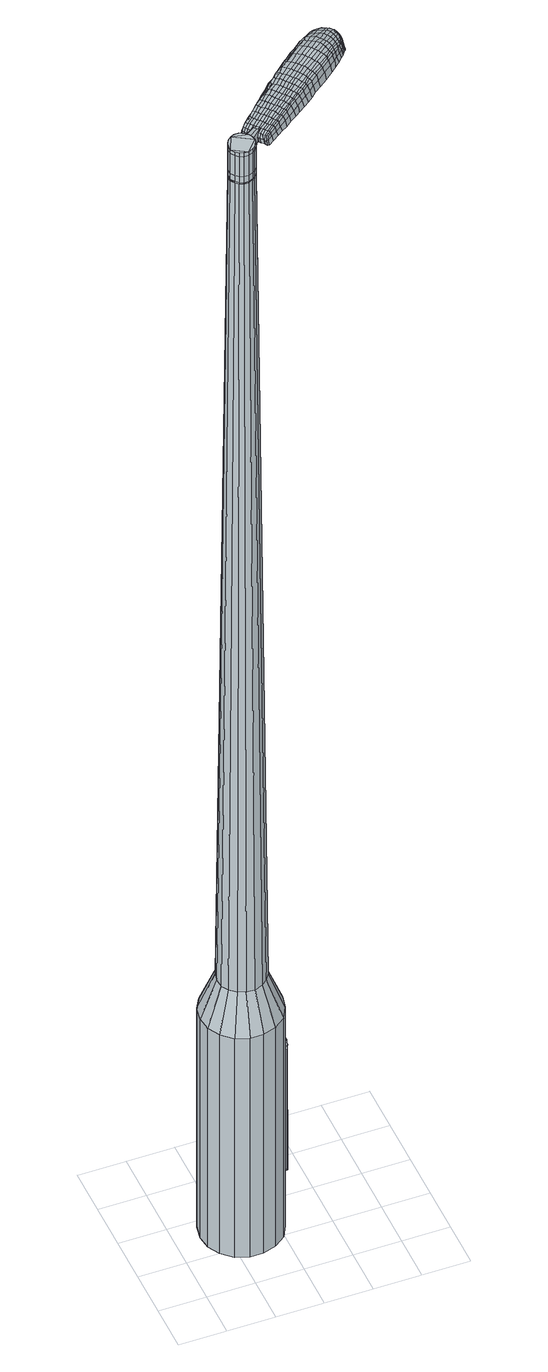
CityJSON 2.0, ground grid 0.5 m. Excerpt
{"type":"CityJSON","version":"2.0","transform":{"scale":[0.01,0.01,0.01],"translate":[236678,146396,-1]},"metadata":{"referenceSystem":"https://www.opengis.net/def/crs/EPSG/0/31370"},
"CityObjects":{
"object1":{"type":"GenericCityObject","attributes":{"cluster":543,"mean_distance_to_centroid":0.334,"new_centroid_x":236678.67,"new_centroid_y":146396.74,"mean_distance_to_camera":9.96,"H1":46.76,"H2":42.7,"Z_final":113.2,"cluster2":-1,"proj_x":236682.75,"proj_y":146401.87,"id_line":84725,"bearing_l":128.51,"distance":6.55,"orientation":"right","G_obj":38.51},"geometry":[{"type":"MultiSurface","lod":"2","boundaries":[[[0,1,2,3]],[[1,4,5,2]],[[4,6,7,5]],[[6,8,9,7]],[[8,10,11,9]],[[10,12,13,11]],[[12,14,15,13]],[[14,16,17,15]],[[16,18,19,17]],[[18,20,21,19]],[[20,22,23,21]],[[22,24,25,23]],[[24,26,27,25]],[[26,28,29,27]],[[28,30,31,29]],[[30,32,33,31]],[[32,34,35,33]],[[34,0,3,35]],[[36,37,38,39]],[[38,40,41,42]],[[41,43,42]],[[42,44,45,46]],[[45,47,46]],[[46,48,49,50]],[[49,51,50]],[[42,46,50,38]],[[50,52,39,38]],[[53,36,39]],[[2,5,7,35]],[[7,9,11,15]],[[11,13,15]],[[15,17,19,23]],[[19,21,23]],[[23,25,27,31]],[[27,29,31]],[[15,23,31,7]],[[31,33,35,7]],[[3,2,35]],[[1,0,54,55]],[[0,34,56,54]],[[34,32,57,56]],[[32,30,58,57]],[[30,28,59,58]],[[28,26,60,59]],[[26,24,61,60]],[[24,22,62,61]],[[22,20,63,62]],[[20,18,64,63]],[[18,16,65,64]],[[16,14,66,65]],[[14,12,67,66]],[[12,10,68,67]],[[10,8,69,68]],[[8,6,70,69]],[[6,4,71,70]],[[4,1,55,71]],[[55,54,72,73]],[[54,56,74,72]],[[56,57,75,74]],[[57,58,76,75]],[[58,59,77,76]],[[59,60,78,77]],[[60,61,79,78]],[[61,62,80,79]],[[62,63,81,80]],[[63,64,82,81]],[[64,65,83,82]],[[65,66,84,83]],[[66,67,85,84]],[[67,68,86,85]],[[68,69,87,86]],[[69,70,88,87]],[[70,71,89,88]],[[71,55,73,89]],[[90,91,92,93]],[[94,95,91,90]],[[96,97,95,94]],[[98,99,97,96]],[[77,100,99,98]],[[78,101,100,77]],[[79,102,101,78]],[[80,103,102,79]],[[104,105,103,80]],[[82,106,105,104]],[[83,107,106,82]],[[108,109,107,83]],[[110,111,109,108]],[[112,113,111,110]],[[114,115,113,112]],[[116,117,115,114]],[[118,119,117,116]],[[93,92,119,118]],[[120,121,122,123]],[[124,120,123,125]],[[126,124,125,127]],[[128,126,127,129]],[[130,128,129,131]],[[132,130,131,133]],[[134,132,133,135]],[[136,134,135,137]],[[138,136,137,139]],[[140,138,139,141]],[[142,140,141,143]],[[144,142,143,145]],[[146,144,145,147]],[[148,146,147,149]],[[150,148,149,151]],[[152,150,151,153]],[[73,72,90,93]],[[72,74,94,90]],[[74,75,96,94]],[[75,76,98,96]],[[76,77,98]],[[81,104,80]],[[81,82,104]],[[84,108,83]],[[84,85,110,108]],[[85,86,112,110]],[[86,87,114,112]],[[87,88,116,114]],[[88,89,118,116]],[[89,73,93,118]],[[154,155,92,91]],[[155,156,119,92]],[[156,157,117,119]],[[157,158,115,117]],[[158,159,113,115]],[[159,160,111,113]],[[160,161,109,111]],[[161,107,109]],[[162,105,106]],[[162,103,105]],[[163,99,100]],[[163,164,97,99]],[[164,165,95,97]],[[165,154,91,95]],[[39,52,152,166]],[[155,154,167,153]],[[53,39,166,121]],[[154,165,122,167]],[[36,53,121,120]],[[165,164,123,122]],[[37,36,120,124]],[[164,163,125,123]],[[38,37,124,126]],[[163,100,127,125]],[[40,38,126,128]],[[100,101,129,127]],[[41,40,128,130]],[[101,102,131,129]],[[43,41,130,132]],[[102,103,133,131]],[[42,43,132,134]],[[103,162,135,133]],[[44,42,134,136]],[[162,106,137,135]],[[45,44,136,138]],[[106,107,139,137]],[[47,45,138,140]],[[107,161,141,139]],[[46,47,140,142]],[[161,160,143,141]],[[48,46,142,144]],[[160,159,145,143]],[[49,48,144,146]],[[159,158,147,145]],[[51,49,146,148]],[[158,157,149,147]],[[50,51,148,150]],[[157,156,151,149]],[[52,50,150,152]],[[156,155,153,151]],[[152,153,168,169]],[[153,167,170,168]],[[167,122,171,170]],[[122,121,172,171]],[[121,166,173,172]],[[166,152,169,173]],[[174,175,176,177]],[[178,174,177,179]],[[174,178,180,181]],[[175,174,181,182]],[[183,184,185,186]],[[187,183,186,188]],[[183,187,189,190]],[[184,183,190,191]],[[192,193,194,195]],[[196,192,195,197]],[[192,196,198,199]],[[193,192,199,200]],[[201,202,203,204]],[[205,201,204,206]],[[201,205,207,208]],[[202,201,208,209]],[[210,211,212,213]],[[214,210,213,215]],[[210,214,216,217]],[[211,210,217,218]],[[219,220,221,222]],[[223,219,222,224]],[[219,223,225,226]],[[220,219,226,227]],[[228,229,230,231]],[[220,228,231,221]],[[228,220,227,232]],[[229,228,232,233]],[[234,235,236,237]],[[229,234,237,230]],[[234,229,233,238]],[[235,234,238,239]],[[240,178,179,241]],[[235,240,241,236]],[[240,235,239,242]],[[178,240,242,180]],[[243,244,245,246]],[[247,243,246,248]],[[243,247,249,250]],[[244,243,250,251]],[[252,253,254,255]],[[244,252,255,245]],[[252,244,251,256]],[[253,252,256,257]],[[258,259,260,261]],[[253,258,261,254]],[[258,253,257,262]],[[259,258,262,263]],[[264,265,266,267]],[[259,264,267,260]],[[264,259,263,268]],[[265,264,268,269]],[[270,175,182,271]],[[265,270,271,266]],[[270,265,269,272]],[[175,270,272,176]],[[273,274,275,276]],[[277,273,276,278]],[[273,277,279,280]],[[274,273,280,281]],[[282,283,284,285]],[[274,282,285,275]],[[282,274,281,286]],[[283,282,286,287]],[[288,289,290,291]],[[283,288,291,284]],[[288,283,287,292]],[[289,288,292,293]],[[294,187,188,295]],[[289,294,295,290]],[[294,289,293,296]],[[187,294,296,189]],[[297,298,299,300]],[[301,297,300,302]],[[297,301,303,304]],[[298,297,304,305]],[[306,307,308,309]],[[298,306,309,299]],[[306,298,305,310]],[[307,306,310,311]],[[312,313,314,315]],[[307,312,315,308]],[[312,307,311,316]],[[313,312,316,317]],[[318,319,320,321]],[[313,318,321,314]],[[318,313,317,322]],[[319,318,322,323]],[[324,184,191,325]],[[319,324,325,320]],[[324,319,323,326]],[[184,324,326,185]],[[327,213,212,328]],[[329,327,328,330]],[[327,329,331,332]],[[213,327,332,215]],[[333,329,330,334]],[[335,333,334,336]],[[333,335,337,338]],[[329,333,338,331]],[[339,335,336,340]],[[341,339,340,342]],[[339,341,343,344]],[[335,339,344,337]],[[345,341,342,346]],[[347,345,346,348]],[[345,347,349,350]],[[341,345,350,343]],[[351,347,348,352]],[[202,351,352,203]],[[351,202,209,353]],[[347,351,353,349]],[[354,355,200,199]],[[356,354,199,198]],[[354,356,357,358]],[[355,354,358,359]],[[360,361,359,358]],[[362,360,358,357]],[[360,362,363,364]],[[361,360,364,365]],[[366,367,365,364]],[[368,366,364,363]],[[366,368,369,370]],[[367,366,370,371]],[[372,373,371,370]],[[374,372,370,369]],[[372,374,207,205]],[[373,372,205,206]],[[375,376,377,378]],[[277,375,378,279]],[[375,277,278,379]],[[376,375,379,380]],[[381,196,197,382]],[[376,381,382,377]],[[381,376,380,383]],[[196,381,383,198]],[[384,385,386,387]],[[223,384,387,225]],[[384,223,224,388]],[[385,384,388,389]],[[390,391,392,393]],[[385,390,393,386]],[[390,385,389,394]],[[391,390,394,395]],[[396,193,200,397]],[[391,396,397,392]],[[396,391,395,398]],[[193,396,398,194]],[[399,400,401,402]],[[181,399,402,182]],[[399,181,180,403]],[[400,399,403,404]],[[405,406,407,408]],[[400,405,408,401]],[[405,400,404,409]],[[406,405,409,410]],[[411,204,203,412]],[[406,411,412,407]],[[411,406,410,413]],[[204,411,413,206]],[[414,415,416,417]],[[186,414,417,188]],[[414,186,185,418]],[[415,414,418,419]],[[420,208,207,421]],[[415,420,421,416]],[[420,415,419,422]],[[208,420,422,209]],[[423,424,425,426]],[[301,423,426,303]],[[423,301,302,427]],[[424,423,427,428]],[[429,214,215,430]],[[424,429,430,425]],[[429,424,428,431]],[[214,429,431,216]],[[432,433,434,435]],[[247,432,435,249]],[[432,247,248,436]],[[433,432,436,437]],[[438,439,440,441]],[[433,438,441,434]],[[438,433,437,442]],[[439,438,442,443]],[[444,211,218,445]],[[439,444,445,440]],[[444,439,443,446]],[[211,444,446,212]],[[447,448,437,436]],[[246,447,436,248]],[[447,246,245,449]],[[448,447,449,450]],[[451,452,443,442]],[[448,451,442,437]],[[451,448,450,453]],[[452,451,453,454]],[[455,328,212,446]],[[452,455,446,443]],[[455,452,454,456]],[[328,455,456,330]],[[457,458,459,460]],[[304,457,460,305]],[[457,304,303,426]],[[458,457,426,425]],[[461,332,331,462]],[[458,461,462,459]],[[461,458,425,430]],[[332,461,430,215]],[[463,464,450,449]],[[255,463,449,245]],[[463,255,254,465]],[[464,463,465,466]],[[467,468,454,453]],[[464,467,453,450]],[[467,464,466,469]],[[468,467,469,470]],[[471,334,330,456]],[[468,471,456,454]],[[471,468,470,472]],[[334,471,472,336]],[[473,474,475,476]],[[310,473,476,311]],[[473,310,305,460]],[[474,473,460,459]],[[477,338,337,478]],[[474,477,478,475]],[[477,474,459,462]],[[338,477,462,331]],[[479,480,466,465]],[[261,479,465,254]],[[479,261,260,481]],[[480,479,481,482]],[[483,484,470,469]],[[480,483,469,466]],[[483,480,482,485]],[[484,483,485,486]],[[487,340,336,472]],[[484,487,472,470]],[[487,484,486,488]],[[340,487,488,342]],[[489,490,491,492]],[[316,489,492,317]],[[489,316,311,476]],[[490,489,476,475]],[[493,344,343,494]],[[490,493,494,491]],[[493,490,475,478]],[[344,493,478,337]],[[495,496,482,481]],[[267,495,481,260]],[[495,267,266,497]],[[496,495,497,498]],[[499,500,486,485]],[[496,499,485,482]],[[499,496,498,501]],[[500,499,501,502]],[[503,346,342,488]],[[500,503,488,486]],[[503,500,502,504]],[[346,503,504,348]],[[505,506,507,508]],[[322,505,508,323]],[[505,322,317,492]],[[506,505,492,491]],[[509,350,349,510]],[[506,509,510,507]],[[509,506,491,494]],[[350,509,494,343]],[[511,512,498,497]],[[271,511,497,266]],[[511,271,182,402]],[[512,511,402,401]],[[513,514,502,501]],[[512,513,501,498]],[[513,512,401,408]],[[514,513,408,407]],[[515,352,348,504]],[[514,515,504,502]],[[515,514,407,412]],[[352,515,412,203]],[[516,517,419,418]],[[326,516,418,185]],[[516,326,323,508]],[[517,516,508,507]],[[518,353,209,422]],[[517,518,422,419]],[[518,517,507,510]],[[353,518,510,349]],[[519,520,380,379]],[[276,519,379,278]],[[519,276,275,521]],[[520,519,521,522]],[[523,356,198,383]],[[520,523,383,380]],[[523,520,522,524]],[[356,523,524,357]],[[525,526,527,528]],[[226,525,528,227]],[[525,226,225,387]],[[526,525,387,386]],[[529,530,531,532]],[[526,529,532,527]],[[529,526,386,393]],[[530,529,393,392]],[[533,355,359,534]],[[530,533,534,531]],[[533,530,392,397]],[[355,533,397,200]],[[535,536,522,521]],[[285,535,521,275]],[[535,285,284,537]],[[536,535,537,538]],[[539,362,357,524]],[[536,539,524,522]],[[539,536,538,540]],[[362,539,540,363]],[[541,542,543,544]],[[232,541,544,233]],[[541,232,227,528]],[[542,541,528,527]],[[545,546,547,548]],[[542,545,548,543]],[[545,542,527,532]],[[546,545,532,531]],[[549,361,365,550]],[[546,549,550,547]],[[549,546,531,534]],[[361,549,534,359]],[[551,552,538,537]],[[291,551,537,284]],[[551,291,290,553]],[[552,551,553,554]],[[555,368,363,540]],[[552,555,540,538]],[[555,552,554,556]],[[368,555,556,369]],[[557,558,559,560]],[[238,557,560,239]],[[557,238,233,544]],[[558,557,544,543]],[[561,562,563,564]],[[558,561,564,559]],[[561,558,543,548]],[[562,561,548,547]],[[565,367,371,566]],[[562,565,566,563]],[[565,562,547,550]],[[367,565,550,365]],[[567,568,554,553]],[[295,567,553,290]],[[567,295,188,417]],[[568,567,417,416]],[[569,374,369,556]],[[568,569,556,554]],[[569,568,416,421]],[[374,569,421,207]],[[570,571,404,403]],[[242,570,403,180]],[[570,242,239,560]],[[571,570,560,559]],[[572,573,410,409]],[[571,572,409,404]],[[572,571,559,564]],[[573,572,564,563]],[[574,373,206,413]],[[573,574,413,410]],[[574,573,563,566]],[[373,574,566,371]],[[575,576,577,578]],[[578,577,579,580]],[[581,579,577,582]],[[582,577,576,583]],[[584,585,586,587]],[[587,586,588,589]],[[590,588,586,591]],[[591,586,585,592]],[[593,594,595,596]],[[596,595,597,598]],[[599,597,595,600]],[[600,595,594,601]],[[602,603,604,605]],[[605,604,606,607]],[[608,606,604,609]],[[609,604,603,610]],[[611,612,613,614]],[[614,613,615,616]],[[617,615,613,618]],[[618,613,612,619]],[[620,621,622,623]],[[623,622,624,625]],[[626,624,622,627]],[[627,622,621,628]],[[629,630,631,632]],[[632,631,621,620]],[[628,621,631,633]],[[633,631,630,634]],[[635,636,637,638]],[[638,637,630,629]],[[634,630,637,639]],[[639,637,636,640]],[[580,579,641,642]],[[642,641,636,635]],[[640,636,641,643]],[[643,641,579,581]],[[644,645,646,647]],[[647,646,648,649]],[[650,648,646,651]],[[651,646,645,652]],[[653,654,655,656]],[[656,655,645,644]],[[652,645,655,657]],[[657,655,654,658]],[[659,660,661,662]],[[662,661,654,653]],[[658,654,661,663]],[[663,661,660,664]],[[665,666,667,668]],[[668,667,660,659]],[[664,660,667,669]],[[669,667,666,670]],[[583,576,671,672]],[[672,671,666,665]],[[670,666,671,673]],[[673,671,576,575]],[[674,675,676,677]],[[677,676,678,679]],[[680,678,676,681]],[[681,676,675,682]],[[683,684,685,686]],[[686,685,675,674]],[[682,675,685,687]],[[687,685,684,688]],[[689,690,691,692]],[[692,691,684,683]],[[688,684,691,693]],[[693,691,690,694]],[[589,588,695,696]],[[696,695,690,689]],[[694,690,695,697]],[[697,695,588,590]],[[698,699,700,701]],[[701,700,702,703]],[[704,702,700,705]],[[705,700,699,706]],[[707,708,709,710]],[[710,709,699,698]],[[706,699,709,711]],[[711,709,708,712]],[[713,714,715,716]],[[716,715,708,707]],[[712,708,715,717]],[[717,715,714,718]],[[719,720,721,722]],[[722,721,714,713]],[[718,714,721,723]],[[723,721,720,724]],[[592,585,725,726]],[[726,725,720,719]],[[724,720,725,727]],[[727,725,585,584]],[[611,614,728,729]],[[729,728,730,731]],[[732,730,728,733]],[[733,728,614,616]],[[731,730,734,735]],[[735,734,736,737]],[[738,736,734,739]],[[739,734,730,732]],[[737,736,740,741]],[[741,740,742,743]],[[744,742,740,745]],[[745,740,736,738]],[[743,742,746,747]],[[747,746,748,749]],[[750,748,746,751]],[[751,746,742,744]],[[749,748,752,753]],[[753,752,603,602]],[[610,603,752,754]],[[754,752,748,750]],[[601,755,756,600]],[[600,756,757,599]],[[758,757,756,759]],[[759,756,755,760]],[[760,761,762,759]],[[759,762,763,758]],[[764,763,762,765]],[[765,762,761,766]],[[766,767,768,765]],[[765,768,769,764]],[[770,769,768,771]],[[771,768,767,772]],[[772,773,774,771]],[[771,774,775,770]],[[608,775,774,606]],[[606,774,773,607]],[[776,777,778,779]],[[779,778,678,680]],[[679,678,778,780]],[[780,778,777,781]],[[598,597,782,783]],[[783,782,777,776]],[[781,777,782,784]],[[784,782,597,599]],[[785,786,787,788]],[[788,787,624,626]],[[625,624,787,789]],[[789,787,786,790]],[[791,792,793,794]],[[794,793,786,785]],[[790,786,793,795]],[[795,793,792,796]],[[601,594,797,798]],[[798,797,792,791]],[[796,792,797,799]],[[799,797,594,593]],[[800,801,802,803]],[[803,802,582,583]],[[581,582,802,804]],[[804,802,801,805]],[[806,807,808,809]],[[809,808,801,800]],[[805,801,808,810]],[[810,808,807,811]],[[602,605,812,813]],[[813,812,807,806]],[[811,807,812,814]],[[814,812,605,607]],[[815,816,817,818]],[[818,817,587,589]],[[584,587,817,819]],[[819,817,816,820]],[[608,609,821,822]],[[822,821,816,815]],[[820,816,821,823]],[[823,821,609,610]],[[824,825,702,826]],[[826,702,704]],[[703,702,827]],[[827,702,825,828]],[[616,615,829,830]],[[830,829,825,824]],[[828,825,829,831]],[[831,829,615,617]],[[832,833,834,835]],[[835,834,648,650]],[[649,648,834,836]],[[836,834,833,837]],[[838,839,840,841]],[[841,840,833,832]],[[837,833,840,842]],[[842,840,839,843]],[[619,612,844,845]],[[845,844,839,838]],[[843,839,844,846]],[[846,844,612,611]],[[837,847,848,836]],[[836,848,647,649]],[[644,647,848,849]],[[849,848,847,850]],[[843,851,852,842]],[[842,852,847,837]],[[850,847,852,853]],[[853,852,851,854]],[[611,729,855,846]],[[846,855,851,843]],[[854,851,855,856]],[[856,855,729,731]],[[857,858,859]],[[859,858,705,706]],[[704,705,858,826]],[[826,858,857,824]],[[732,733,860,861]],[[861,860,857,859]],[[824,857,860,830]],[[830,860,733,616]],[[850,862,863,849]],[[849,863,656,644]],[[653,656,863,864]],[[864,863,862,865]],[[854,866,867,853]],[[853,867,862,850]],[[865,862,867,868]],[[868,867,866,869]],[[731,735,870,856]],[[856,870,866,854]],[[869,866,870,871]],[[871,870,735,737]],[[872,873,874,875]],[[875,874,711,712]],[[706,711,874,859]],[[874,873,859]],[[738,739,876,877]],[[877,876,873,872]],[[859,873,876,861]],[[861,876,739,732]],[[865,878,879,864]],[[864,879,662,653]],[[659,662,879,880]],[[880,879,878,881]],[[869,882,883,868]],[[868,883,878,865]],[[881,878,883,884]],[[884,883,882,885]],[[737,741,886,871]],[[871,886,882,869]],[[885,882,886,887]],[[887,886,741,743]],[[888,889,890,891]],[[891,890,717,718]],[[712,717,890,875]],[[875,890,889,872]],[[744,745,892,893]],[[893,892,889,888]],[[872,889,892,877]],[[877,892,745,738]],[[881,894,895,880]],[[880,895,668,659]],[[665,668,895,896]],[[896,895,894,897]],[[885,898,899,884]],[[884,899,894,881]],[[897,894,899,900]],[[900,899,898,901]],[[743,747,902,887]],[[887,902,898,885]],[[901,898,902,903]],[[903,902,747,749]],[[904,905,906,907]],[[907,906,723,724]],[[718,723,906,891]],[[891,906,905,888]],[[750,751,908,909]],[[909,908,905,904]],[[888,905,908,893]],[[893,908,751,744]],[[897,910,911,896]],[[896,911,672,665]],[[583,672,911,803]],[[803,911,910,800]],[[901,912,913,900]],[[900,913,910,897]],[[800,910,913,809]],[[809,913,912,806]],[[749,753,914,903]],[[903,914,912,901]],[[806,912,914,813]],[[813,914,753,602]],[[820,915,916,819]],[[819,916,727,584]],[[724,727,916,907]],[[907,916,915,904]],[[610,754,917,823]],[[823,917,915,820]],[[904,915,917,909]],[[909,917,754,750]],[[781,918,919,780]],[[780,919,677,679]],[[674,677,919,920]],[[920,919,918,921]],[[599,757,922,784]],[[784,922,918,781]],[[921,918,922,923]],[[923,922,757,758]],[[924,925,926,927]],[[927,926,627,628]],[[626,627,926,788]],[[788,926,925,785]],[[928,929,930,931]],[[931,930,925,924]],[[785,925,930,794]],[[794,930,929,791]],[[760,755,932,933]],[[933,932,929,928]],[[791,929,932,798]],[[798,932,755,601]],[[921,934,935,920]],[[920,935,686,674]],[[683,686,935,936]],[[936,935,934,937]],[[758,763,938,923]],[[923,938,934,921]],[[937,934,938,939]],[[939,938,763,764]],[[940,941,942,943]],[[943,942,633,634]],[[628,633,942,927]],[[927,942,941,924]],[[944,945,946,947]],[[947,946,941,940]],[[924,941,946,931]],[[931,946,945,928]],[[766,761,948,949]],[[949,948,945,944]],[[928,945,948,933]],[[933,948,761,760]],[[937,950,951,936]],[[936,951,692,683]],[[689,692,951,952]],[[952,951,950,953]],[[764,769,954,939]],[[939,954,950,937]],[[953,950,954,955]],[[955,954,769,770]],[[956,957,958,959]],[[959,958,639,640]],[[634,639,958,943]],[[943,958,957,940]],[[960,961,962,963]],[[963,962,957,956]],[[940,957,962,947]],[[947,962,961,944]],[[772,767,964,965]],[[965,964,961,960]],[[944,961,964,949]],[[949,964,767,766]],[[953,966,967,952]],[[952,967,696,689]],[[589,696,967,818]],[[818,967,966,815]],[[770,775,968,955]],[[955,968,966,953]],[[815,966,968,822]],[[822,968,775,608]],[[805,969,970,804]],[[804,970,643,581]],[[640,643,970,959]],[[959,970,969,956]],[[811,971,972,810]],[[810,972,969,805]],[[956,969,972,963]],[[963,972,971,960]],[[607,773,973,814]],[[814,973,971,811]],[[960,971,973,965]],[[965,973,773,772]],[[575,578,177,176]],[[578,580,179,177]],[[590,591,190,189]],[[591,592,191,190]],[[593,596,195,194]],[[596,598,197,195]],[[617,618,217,216]],[[618,619,218,217]],[[620,623,222,221]],[[623,625,224,222]],[[629,632,231,230]],[[632,620,221,231]],[[635,638,237,236]],[[638,629,230,237]],[[580,642,241,179]],[[642,635,236,241]],[[650,651,250,249]],[[651,652,251,250]],[[652,657,256,251]],[[657,658,257,256]],[[658,663,262,257]],[[663,664,263,262]],[[664,669,268,263]],[[669,670,269,268]],[[670,673,272,269]],[[673,575,176,272]],[[680,681,280,279]],[[681,682,281,280]],[[682,687,286,281]],[[687,688,287,286]],[[688,693,292,287]],[[693,694,293,292]],[[694,697,296,293]],[[697,590,189,296]],[[698,701,300,299]],[[701,703,302,300]],[[707,710,309,308]],[[710,698,299,309]],[[713,716,315,314]],[[716,707,308,315]],[[719,722,321,320]],[[722,713,314,321]],[[592,726,325,191]],[[726,719,320,325]],[[776,779,378,377]],[[779,680,279,378]],[[598,783,382,197]],[[783,776,377,382]],[[625,789,388,224]],[[789,790,389,388]],[[790,795,394,389]],[[795,796,395,394]],[[796,799,398,395]],[[799,593,194,398]],[[703,827,427,302]],[[827,828,428,427]],[[828,831,431,428]],[[831,617,216,431]],[[832,835,435,434]],[[835,650,249,435]],[[838,841,441,440]],[[841,832,434,441]],[[619,845,445,218]],[[845,838,440,445]],[[974,975,976,977]],[[978,979,977,976]],[[980,981,982,983]],[[984,985,986,987]],[[975,988,989,976]],[[990,978,976,989]],[[991,980,983,992]],[[993,994,985,984]],[[988,995,996,989]],[[996,997,990,989]],[[998,991,992,999]],[[1000,994,993,1001]],[[995,1002,1003,996]],[[1003,1004,997,996]],[[1005,998,999,1006]],[[1007,1000,1001,1008]],[[1009,1010,1011,1012]],[[1013,1014,1010,1009]],[[1013,1015,1016,1014]],[[1015,1017,1018,1016]],[[1019,1020,1021,1022]],[[1023,1024,1020,1019]],[[1025,1026,1024,1023]],[[1027,1028,1026,1025]],[[1022,1011,1010,1019]],[[1019,1010,1014,1023]],[[1014,1016,1025,1023]],[[1016,1018,1027,1025]],[[983,982,979,978]],[[992,983,978,990]],[[997,999,992,990]],[[1004,1006,999,997]],[[984,987,981,980]],[[993,984,980,991]],[[1001,993,991,998]],[[1008,1001,998,1005]],[[985,1009,1012,986]],[[994,1013,1009,985]],[[1015,1013,994,1000]],[[1017,1015,1000,1007]],[[1029,1030,1031,1032]],[[1031,1033,1034,1035]],[[1031,1035,1036,1037]],[[1031,1037,1032]],[[1038,1029,1032,1039]],[[1040,1039,1032,1041]],[[1042,1041,1032]],[[1043,1031,1030,1044]],[[1045,1043,1044,1046]],[[1047,1045,1046,1048]],[[1049,1047,1048,1050]],[[1051,1049,1050,1052]],[[1052,1053,1054,1055]],[[1052,1055,1056,1057]],[[1052,1057,1058,1059]],[[1058,1060,1061,1062]],[[1058,1062,1063,1064]],[[1058,1064,1059]],[[1052,1059,1051]],[[1065,1066,1030,1029]],[[1067,1068,1033,1031]],[[1069,1070,1042,1032]],[[1066,1071,1044,1030]],[[1072,1067,1031,1043]],[[1071,1073,1046,1044]],[[1074,1072,1043,1045]],[[1073,1075,1048,1046]],[[1076,1074,1045,1047]],[[1075,1077,1050,1048]],[[1078,1076,1047,1049]],[[1077,1079,1052,1050]],[[1080,1078,1049,1051]],[[1079,1081,1053,1052]],[[1082,1083,1060,1058]],[[1084,1080,1051,1059]],[[1054,1053,1081,1085]],[[1055,1054,1085,1086]],[[1056,1055,1086,1087]],[[1057,1056,1087,1088]],[[1058,1057,1088,1082]],[[1089,1065,1029,1038]],[[1090,1089,1038,1039]],[[1091,1090,1039,1040]],[[1092,1091,1040,1041]],[[1070,1092,1041,1042]],[[1034,1033,1068,1093]],[[1061,1060,1083,1094]],[[1035,1034,1093,1095]],[[1036,1035,1095,1096]],[[1037,1036,1096,1097]],[[1032,1037,1097,1069]],[[1062,1061,1094,1098]],[[1063,1062,1098,1099]],[[1064,1063,1099,1100]],[[1059,1064,1100,1084]]]}]}
},
"vertices":[
[100,103,384],[107,90,384],[107,90,96],[100,103,96],[109,75,384],[109,75,96],[106,61,384],[106,61,96],[99,48,384],[99,48,96],[87,39,384],[87,39,96],[73,35,384],[73,35,96],[59,35,384],[59,35,96],[45,40,384],[45,40,96],[34,50,384],[34,50,96],[27,63,384],[27,63,96],[25,77,384],[25,77,96],[28,92,384],[28,92,96],[35,104,384],[35,104,96],[47,114,384],[47,114,96],[61,118,384],[61,118,96],[76,118,384],[76,118,96],[89,112,384],[89,112,96],[70,90,1524],[65,90,1524],[61,88,1524],[78,85,1524],[57,85,1524],[55,81,1524],[54,72,1524],[54,77,1524],[57,68,1524],[60,65,1524],[69,63,1524],[64,63,1524],[74,65,1524],[77,67,1524],[81,76,1524],[80,71,1524],[80,81,1524],[74,88,1524],[87,92,429],[91,84,429],[80,98,429],[72,101,429],[63,101,429],[55,99,429],[48,93,429],[44,86,429],[42,77,429],[43,68,429],[47,61,429],[54,55,429],[62,52,429],[71,51,429],[79,54,429],[86,60,429],[91,67,429],[92,76,429],[78,85,1483],[80,81,1483],[74,88,1483],[70,90,1483],[65,90,1483],[61,88,1483],[57,85,1483],[55,81,1483],[54,77,1483],[54,72,1483],[57,68,1483],[60,65,1483],[64,63,1483],[69,63,1483],[74,65,1483],[77,67,1483],[80,71,1483],[81,76,1483],[77,84,1483],[77,84,1485],[79,80,1485],[79,80,1483],[74,87,1483],[74,87,1485],[70,89,1483],[70,89,1485],[65,89,1483],[65,89,1485],[61,88,1485],[57,85,1485],[55,81,1485],[54,77,1485],[55,72,1483],[55,72,1485],[57,68,1485],[60,65,1485],[65,64,1483],[65,64,1485],[69,64,1483],[69,64,1485],[73,65,1483],[73,65,1485],[77,68,1483],[77,68,1485],[79,72,1483],[79,72,1485],[80,76,1483],[80,76,1485],[70,90,1519],[74,88,1519],[74,88,1493],[70,90,1493],[65,90,1519],[65,90,1493],[61,88,1519],[61,88,1493],[57,85,1519],[57,85,1493],[55,81,1519],[55,81,1493],[54,77,1519],[54,77,1493],[54,72,1519],[54,72,1493],[57,68,1519],[57,68,1493],[60,65,1519],[60,65,1493],[64,63,1519],[64,63,1493],[69,63,1519],[69,63,1493],[74,65,1519],[74,65,1493],[77,67,1519],[77,67,1493],[80,71,1519],[80,71,1493],[81,76,1519],[81,76,1493],[80,81,1519],[80,81,1493],[78,85,1485],[80,81,1485],[81,76,1485],[80,71,1485],[77,67,1485],[74,65,1485],[69,63,1485],[64,63,1485],[54,72,1485],[65,90,1485],[70,90,1485],[74,88,1485],[78,85,1519],[78,85,1493],[94,94,1513],[94,94,1518],[92,96,1513],[90,99,1513],[90,99,1518],[92,96,1518],[162,127,1519],[157,123,1518],[159,123,1509],[164,127,1510],[169,132,1519],[171,132,1510],[168,133,1526],[161,128,1525],[155,124,1525],[139,158,1519],[133,153,1518],[133,151,1525],[139,156,1525],[145,163,1519],[145,161,1526],[145,165,1510],[139,160,1510],[133,155,1509],[207,189,1519],[209,187,1519],[210,187,1513],[208,190,1513],[204,192,1519],[204,193,1513],[202,191,1524],[206,188,1524],[208,186,1524],[149,143,1530],[143,139,1529],[145,136,1529],[151,141,1530],[156,149,1531],[158,146,1531],[154,152,1530],[147,146,1530],[141,142,1529],[86,93,1512],[88,91,1512],[89,92,1517],[87,94,1517],[84,95,1512],[85,96,1517],[85,96,1506],[87,93,1506],[88,91,1506],[208,165,1519],[206,163,1519],[207,162,1512],[209,165,1512],[209,167,1518],[211,167,1512],[208,167,1522],[207,166,1523],[204,164,1524],[202,159,1519],[198,156,1519],[200,155,1512],[204,159,1512],[201,160,1524],[197,156,1525],[194,152,1519],[188,147,1519],[189,146,1511],[195,151,1511],[192,152,1526],[186,147,1526],[179,140,1519],[180,139,1510],[177,140,1526],[102,85,1513],[108,89,1513],[107,89,1518],[101,85,1517],[97,82,1512],[98,83,1516],[98,81,1506],[103,84,1507],[110,89,1507],[114,93,1514],[121,98,1515],[119,98,1520],[113,94,1519],[116,93,1507],[122,97,1507],[127,102,1515],[133,106,1516],[131,107,1522],[125,102,1521],[128,101,1508],[135,106,1508],[139,110,1517],[145,115,1517],[143,115,1524],[137,111,1523],[141,110,1508],[147,114,1509],[151,119,1518],[149,119,1524],[153,118,1509],[186,194,1519],[183,192,1519],[184,191,1524],[187,192,1523],[189,195,1518],[189,194,1522],[188,196,1512],[186,195,1512],[183,194,1512],[179,189,1519],[174,186,1519],[175,185,1525],[180,188,1524],[179,191,1512],[175,188,1512],[170,183,1519],[163,178,1519],[164,176,1526],[170,181,1526],[170,184,1511],[163,180,1511],[154,171,1519],[155,169,1526],[154,173,1510],[83,108,1513],[89,113,1513],[89,115,1507],[83,110,1507],[79,104,1512],[79,106,1506],[81,104,1516],[83,107,1517],[89,112,1518],[95,118,1514],[100,124,1515],[100,125,1507],[95,120,1507],[95,117,1519],[100,122,1520],[106,129,1515],[111,133,1516],[111,135,1508],[106,130,1508],[106,127,1521],[111,132,1522],[117,138,1517],[122,143,1517],[122,145,1509],[117,140,1508],[117,137,1523],[122,142,1524],[128,148,1518],[128,150,1509],[128,146,1524],[91,97,1519],[93,95,1519],[97,102,1520],[99,100,1520],[95,104,1520],[89,99,1519],[103,106,1522],[104,104,1522],[109,111,1523],[110,109,1523],[107,113,1523],[101,109,1521],[114,116,1524],[116,113,1524],[120,120,1525],[122,118,1525],[118,123,1525],[112,118,1524],[126,125,1526],[128,122,1526],[132,129,1527],[134,127,1527],[130,132,1527],[124,127,1526],[137,134,1528],[139,132,1528],[135,137,1528],[203,187,1527],[206,184,1527],[200,189,1526],[197,186,1527],[200,184,1528],[202,181,1528],[195,180,1529],[197,177,1529],[192,183,1528],[186,178,1530],[189,175,1530],[191,172,1530],[183,171,1531],[186,168,1531],[180,174,1530],[173,168,1531],[176,165,1531],[178,162,1531],[166,157,1531],[168,154,1531],[164,160,1531],[191,195,1518],[194,195,1519],[194,196,1513],[191,197,1513],[190,194,1523],[193,194,1523],[199,194,1519],[199,195,1513],[198,193,1524],[210,169,1518],[211,172,1518],[210,171,1523],[209,169,1523],[212,169,1513],[212,172,1513],[212,176,1519],[212,179,1519],[210,179,1524],[210,175,1523],[213,176,1513],[212,180,1513],[211,183,1519],[209,182,1524],[212,184,1513],[159,129,1528],[158,131,1528],[153,126,1528],[154,125,1527],[166,134,1528],[165,136,1529],[157,133,1529],[155,135,1530],[149,131,1529],[151,128,1528],[164,138,1529],[162,141,1530],[153,138,1530],[147,134,1529],[160,144,1531],[140,154,1528],[141,153,1529],[148,158,1529],[146,160,1528],[134,150,1527],[136,148,1528],[144,150,1529],[151,155,1530],[138,145,1528],[79,102,1512],[80,101,1512],[81,101,1517],[80,103,1517],[79,104,1506],[80,102,1506],[82,98,1512],[83,99,1517],[82,99,1506],[95,81,1512],[94,83,1512],[95,83,1506],[96,81,1506],[96,83,1517],[95,84,1517],[93,84,1512],[91,87,1512],[92,87,1506],[94,85,1506],[93,86,1517],[92,88,1517],[89,89,1512],[90,89,1506],[90,90,1517],[100,86,1519],[99,87,1519],[106,90,1520],[105,92,1520],[97,89,1519],[96,91,1519],[103,93,1520],[102,95,1520],[94,93,1519],[100,97,1520],[84,106,1519],[85,104,1519],[91,109,1520],[90,111,1520],[87,102,1519],[93,107,1520],[112,95,1521],[111,96,1521],[118,99,1522],[117,100,1522],[109,98,1521],[108,100,1521],[115,102,1522],[114,104,1523],[106,102,1522],[112,107,1523],[95,116,1521],[97,114,1521],[102,119,1522],[101,121,1522],[99,112,1521],[104,116,1522],[124,103,1523],[123,105,1523],[130,108,1524],[129,109,1524],[121,107,1523],[120,109,1524],[127,111,1525],[126,113,1525],[118,111,1524],[124,116,1525],[107,126,1523],[108,124,1523],[113,129,1524],[112,130,1524],[110,121,1524],[116,126,1525],[136,112,1525],[135,113,1525],[142,116,1526],[141,118,1526],[133,115,1526],[131,118,1526],[139,120,1527],[137,122,1527],[130,120,1526],[136,125,1527],[118,135,1525],[119,134,1525],[125,138,1526],[123,140,1526],[121,131,1526],[127,135,1527],[148,120,1527],[147,122,1527],[145,124,1527],[143,127,1528],[141,129,1528],[129,145,1527],[130,143,1527],[133,140,1528],[188,192,1525],[191,192,1525],[185,190,1526],[188,190,1526],[196,191,1526],[192,189,1527],[207,168,1525],[208,170,1525],[205,167,1526],[205,165,1525],[208,173,1525],[208,177,1526],[205,174,1527],[205,171,1526],[207,180,1526],[204,178,1527],[181,187,1526],[184,187,1527],[176,184,1527],[178,183,1528],[188,185,1528],[182,181,1529],[201,162,1526],[201,164,1527],[196,160,1528],[196,158,1527],[201,167,1527],[200,170,1528],[195,166,1529],[196,163,1528],[199,174,1528],[193,169,1530],[171,180,1528],[173,179,1529],[165,175,1528],[167,174,1529],[177,177,1529],[170,171,1530],[192,154,1528],[191,156,1528],[185,150,1529],[185,148,1528],[190,158,1529],[189,162,1530],[182,156,1530],[184,153,1530],[188,165,1530],[180,159,1531],[155,168,1529],[157,166,1529],[160,163,1530],[176,141,1528],[175,143,1529],[174,146,1530],[172,148,1530],[170,151,1531],[157,124,1509],[155,125,1518],[161,129,1518],[163,128,1509],[168,134,1519],[170,134,1510],[166,135,1525],[160,129,1525],[154,125,1525],[135,150,1525],[135,151,1518],[140,156,1518],[140,154,1525],[146,162,1519],[147,160,1525],[147,164,1510],[140,158,1509],[135,153,1509],[208,186,1513],[207,185,1519],[205,188,1519],[206,189,1513],[202,190,1519],[203,191,1513],[201,189,1524],[204,187,1524],[206,184,1524],[146,136,1528],[144,139,1528],[149,143,1529],[151,141,1529],[156,149,1529],[158,147,1529],[154,152,1529],[147,146,1529],[141,142,1528],[90,93,1516],[89,92,1512],[88,94,1512],[88,95,1516],[86,97,1512],[87,97,1516],[86,97,1506],[88,95,1506],[90,93,1506],[206,164,1512],[204,164,1519],[206,166,1518],[208,166,1512],[208,168,1518],[209,168,1512],[207,168,1522],[205,167,1523],[203,165,1523],[198,157,1512],[197,157,1519],[201,161,1519],[202,160,1512],[200,161,1524],[195,158,1525],[188,148,1511],[186,148,1519],[192,153,1519],[194,153,1511],[191,154,1525],[185,149,1526],[177,141,1519],[179,141,1510],[176,142,1526],[106,91,1518],[107,91,1513],[101,86,1513],[100,87,1517],[97,84,1512],[97,85,1515],[98,83,1506],[102,86,1506],[109,90,1507],[118,100,1520],[120,99,1514],[113,95,1514],[112,95,1519],[115,95,1507],[121,99,1507],[130,108,1522],[132,108,1516],[126,104,1515],[124,104,1521],[127,103,1508],[134,107,1508],[142,117,1523],[144,116,1517],[138,112,1516],[136,113,1522],[140,112,1508],[146,116,1508],[150,120,1517],[148,121,1524],[152,120,1509],[185,189,1523],[184,190,1519],[187,192,1518],[188,191,1523],[189,193,1518],[189,192,1522],[189,194,1512],[187,193,1512],[184,192,1512],[176,183,1525],[176,184,1519],[180,188,1519],[181,186,1524],[180,189,1512],[176,186,1512],[165,175,1526],[165,176,1519],[171,181,1519],[171,179,1525],[171,183,1511],[165,178,1511],[156,169,1519],[156,167,1526],[156,171,1510],[90,114,1507],[90,112,1513],[85,107,1513],[85,108,1506],[81,103,1512],[81,105,1506],[82,103,1515],[85,106,1517],[90,111,1518],[102,124,1507],[102,122,1514],[96,117,1514],[96,119,1507],[96,116,1519],[102,121,1520],[113,134,1508],[113,132,1516],[107,127,1515],[107,129,1508],[107,126,1521],[113,130,1522],[124,144,1508],[124,142,1517],[118,137,1516],[118,139,1508],[118,135,1522],[124,140,1523],[129,147,1517],[129,149,1509],[129,145,1524],[92,98,1518],[93,96,1518],[97,102,1519],[99,100,1519],[96,104,1519],[90,100,1518],[103,107,1520],[105,105,1520],[109,111,1521],[111,109,1521],[107,114,1521],[101,109,1520],[115,116,1523],[117,114,1523],[121,121,1524],[122,118,1524],[119,123,1524],[113,118,1523],[126,125,1525],[128,123,1525],[132,130,1526],[134,127,1526],[130,132,1526],[124,128,1525],[138,134,1527],[140,132,1527],[136,137,1527],[204,183,1526],[202,186,1526],[199,188,1525],[196,186,1526],[199,183,1526],[201,181,1526],[196,177,1528],[194,179,1528],[191,182,1527],[186,177,1528],[189,175,1529],[191,172,1529],[185,168,1530],[183,170,1530],[180,173,1529],[174,168,1530],[176,165,1530],[178,162,1530],[168,154,1530],[166,157,1530],[164,160,1530],[193,194,1513],[193,193,1518],[191,193,1518],[191,194,1512],[190,192,1523],[193,192,1523],[198,192,1519],[198,193,1513],[197,191,1523],[208,172,1523],[209,172,1518],[208,170,1518],[207,170,1523],[210,169,1512],[210,172,1512],[208,178,1523],[209,179,1519],[209,175,1519],[208,175,1523],[211,175,1513],[210,179,1513],[209,182,1519],[208,181,1524],[209,183,1513],[153,127,1527],[158,131,1527],[159,130,1527],[153,126,1526],[166,135,1527],[165,136,1528],[149,132,1528],[155,136,1528],[157,133,1528],[151,129,1527],[164,139,1528],[162,141,1529],[153,138,1529],[147,134,1528],[160,144,1529],[148,158,1528],[142,152,1527],[141,153,1527],[147,159,1527],[135,149,1526],[136,148,1527],[144,149,1528],[151,155,1528],[139,145,1527],[83,102,1516],[82,102,1512],[82,103,1516],[81,104,1506],[82,103,1506],[84,100,1512],[85,100,1516],[84,100,1506],[97,84,1506],[96,84,1512],[96,83,1512],[97,83,1506],[96,84,1516],[96,85,1516],[94,88,1506],[93,88,1512],[94,86,1512],[95,86,1506],[95,87,1516],[93,89,1516],[91,90,1512],[92,90,1506],[92,91,1516],[100,88,1518],[100,87,1518],[106,91,1519],[105,92,1519],[97,92,1518],[98,90,1518],[104,94,1519],[102,96,1519],[95,94,1518],[101,98,1519],[86,105,1518],[85,106,1518],[91,110,1519],[88,102,1518],[93,107,1519],[111,96,1520],[112,96,1520],[118,100,1521],[117,101,1521],[108,100,1520],[110,98,1520],[116,103,1521],[114,105,1521],[107,102,1520],[112,107,1521],[103,119,1521],[97,114,1520],[96,115,1520],[102,120,1521],[99,112,1520],[105,117,1521],[123,105,1522],[124,105,1522],[130,109,1523],[129,110,1523],[120,109,1522],[122,107,1522],[128,112,1523],[126,114,1524],[118,112,1523],[124,116,1524],[114,129,1523],[108,124,1522],[108,125,1522],[113,130,1523],[111,121,1522],[116,126,1523],[135,114,1524],[136,113,1524],[142,117,1525],[141,118,1525],[132,118,1525],[134,116,1524],[139,120,1525],[138,123,1526],[130,121,1525],[136,125,1526],[125,138,1525],[120,134,1524],[119,135,1524],[124,139,1525],[122,131,1524],[128,135,1525],[147,123,1526],[147,122,1526],[143,127,1527],[145,125,1526],[142,130,1527],[131,143,1526],[130,144,1526],[133,140,1526],[191,191,1524],[189,191,1524],[186,189,1525],[188,189,1525],[195,190,1525],[192,187,1525],[204,168,1525],[206,170,1524],[205,168,1524],[203,166,1525],[204,174,1526],[207,177,1525],[207,173,1524],[204,171,1525],[206,180,1525],[203,178,1526],[184,186,1526],[182,186,1526],[177,183,1526],[179,182,1527],[187,184,1526],[182,180,1527],[195,160,1527],[200,164,1526],[199,163,1526],[195,159,1526],[194,166,1528],[199,170,1527],[200,167,1526],[195,163,1527],[198,174,1527],[193,169,1528],[173,178,1527],[172,179,1527],[165,174,1527],[167,173,1528],[177,176,1528],[170,171,1529],[184,151,1528],[190,156,1527],[190,155,1527],[184,150,1527],[182,156,1529],[189,162,1529],[190,159,1528],[183,154,1528],[187,165,1529],[180,159,1530],[158,166,1528],[156,167,1528],[161,163,1529],[175,144,1528],[175,142,1528],[172,149,1529],[174,146,1529],[170,152,1530],[98,83,1508],[93,88,1508],[120,108,1509],[125,102,1509],[137,121,1510],[142,114,1510],[168,145,1512],[174,137,1512],[160,126,1511],[154,133,1511],[182,156,1513],[193,165,1514],[198,158,1514],[188,149,1513],[89,94,1508],[115,114,1509],[132,127,1510],[163,152,1512],[148,141,1511],[177,163,1513],[187,172,1514],[85,99,1508],[110,120,1509],[126,134,1510],[157,159,1512],[143,148,1511],[182,178,1514],[171,170,1513],[81,104,1508],[105,126,1509],[121,141,1510],[151,167,1512],[137,155,1511],[176,185,1514],[165,178,1513],[203,173,1514],[206,177,1514],[210,172,1514],[208,167,1514],[198,180,1514],[201,183,1514],[192,186,1514],[197,188,1514],[187,193,1514],[193,194,1514],[208,182,1515],[208,187,1515],[209,186,1515],[211,179,1515],[205,186,1515],[208,188,1515],[202,189,1515],[207,189,1515],[200,193,1515],[206,189,1515],[58,118,334],[62,120,334],[62,120,165],[48,115,171],[58,118,165],[54,117,165],[51,116,166],[50,116,167],[48,116,169],[54,117,334],[51,116,333],[50,116,332],[48,116,331],[48,115,328],[76,119,165],[76,119,334],[90,113,165],[90,113,334],[101,103,165],[101,103,334],[109,90,165],[109,90,334],[111,76,165],[111,76,334],[110,71,334],[110,68,334],[109,65,333],[109,63,332],[108,62,331],[108,61,328],[110,71,165],[108,61,171],[108,62,169],[109,63,167],[109,65,166],[110,68,165],[59,116,334],[62,117,334],[62,117,165],[59,116,165],[49,113,171],[49,113,328],[76,116,334],[76,116,165],[89,111,334],[89,111,165],[99,102,334],[99,102,165],[106,89,334],[106,89,165],[108,76,334],[108,76,165],[107,72,334],[106,62,328],[106,62,171],[107,72,165],[107,68,334],[106,65,333],[106,63,332],[106,62,331],[55,115,334],[52,114,333],[50,113,332],[49,113,331],[55,115,165],[106,62,169],[52,114,166],[50,113,167],[49,113,169],[106,63,167],[106,65,166],[107,68,165]
]}
